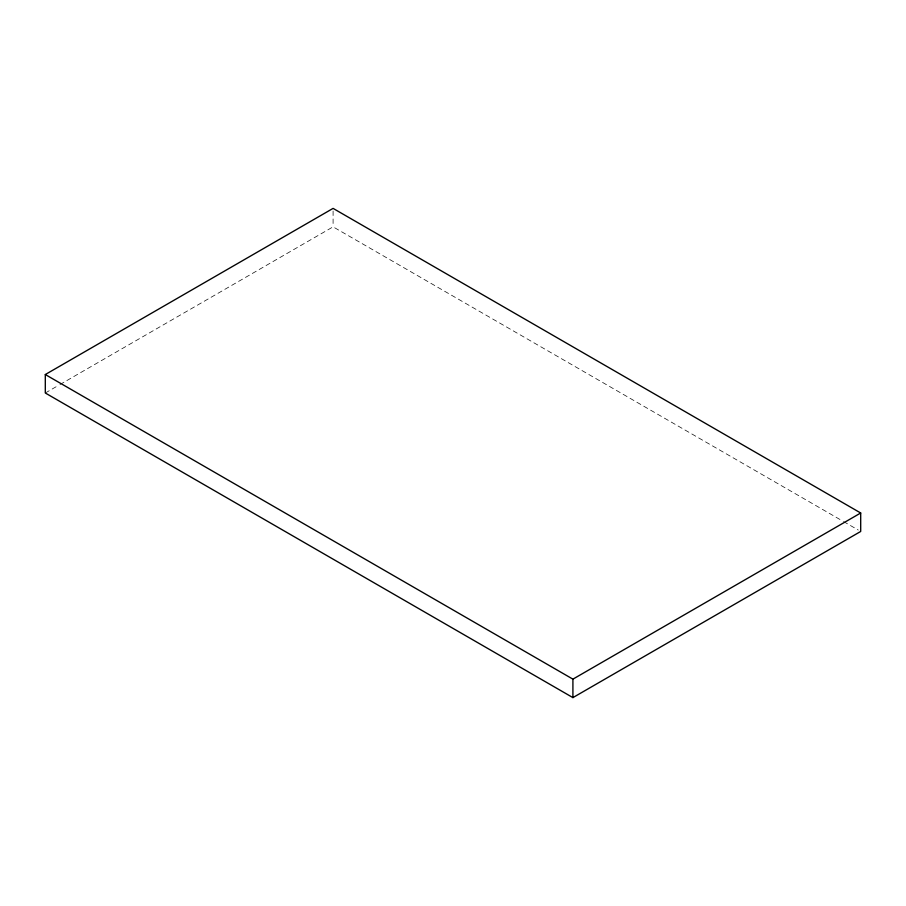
<?xml version="1.0" encoding="UTF-8"?>
<svg xmlns="http://www.w3.org/2000/svg" width="906" height="906" viewBox="0 0 906 906"><rect width="100%" height="100%" fill="white"/><g stroke="black" fill="none" stroke-linecap="round" stroke-linejoin="round"><path stroke-width="0.68" stroke-dasharray="4.53 3.4" d="M45.3 393L58.765 385.22M60 384.518L333.091 226.851L842.342 520.859M843.565 521.562L858.254 530.044M333.091 211.019L333.091 226.851"/><path stroke-width="1.36" d="M45.3 374.54L333.091 208.391L860.7 513L860.7 531.46L572.909 697.609L45.3 393L45.3 374.54L572.909 679.149L860.7 513M572.909 679.149L572.909 697.609"/></g></svg>
